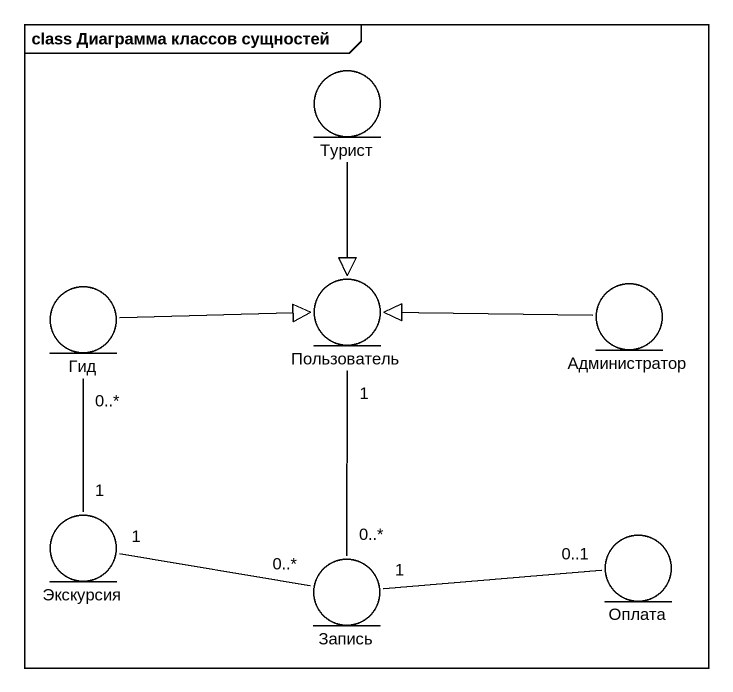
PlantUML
@startuml
mainframe class Диаграмма классов сущностей
entity Турист
entity Гид
entity Пользователь
entity Администратор
entity Экскурсия
entity Запись
entity Оплата
Турист --|> Пользователь
Гид -right-|> Пользователь
Пользователь "1" -- "0..*" Запись
Администратор -left-|> Пользователь
Экскурсия "1" -up- "0..*" Гид
Экскурсия "1" -right- "0..*" Запись
Запись "1" -right- "0..1" Оплата
@enduml
